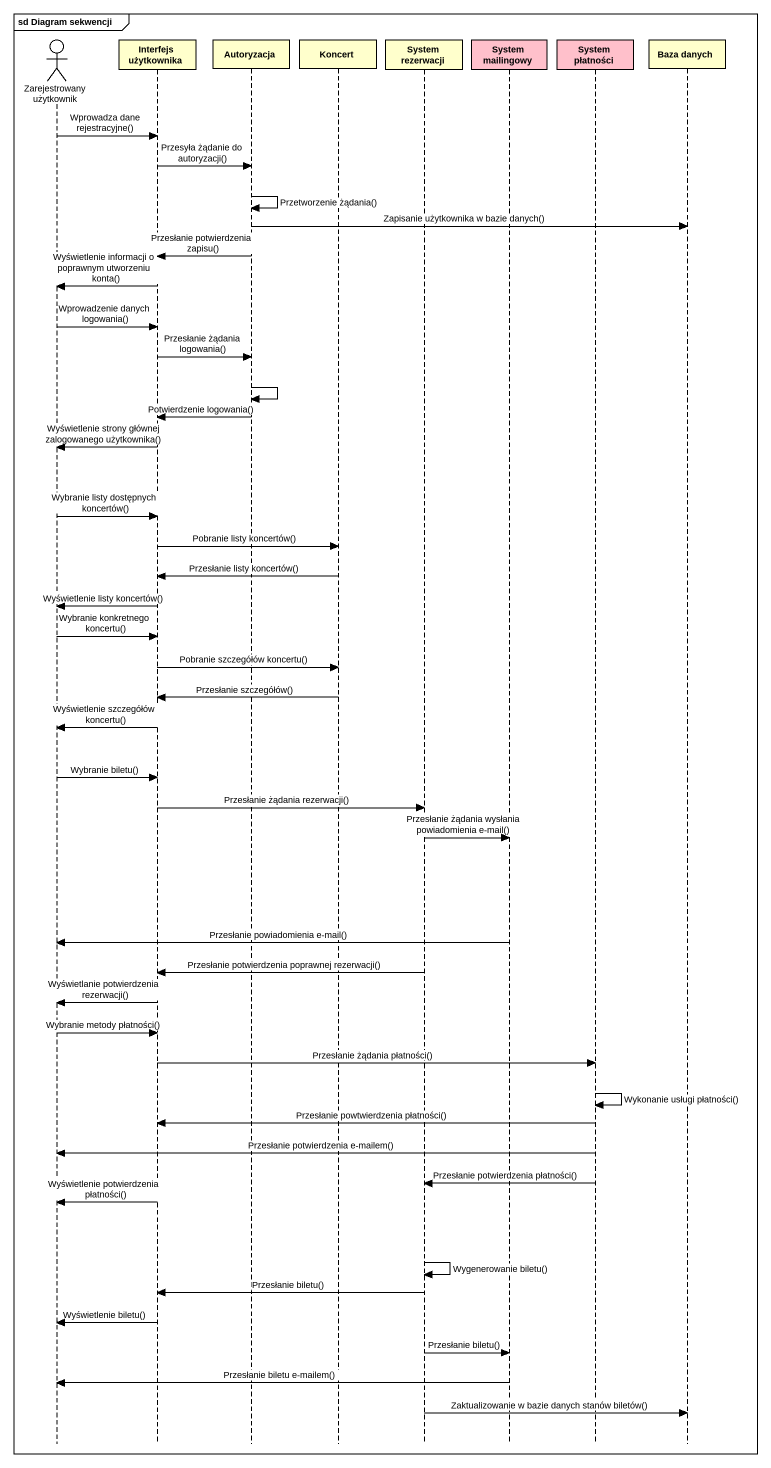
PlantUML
@startuml
mainframe sd Diagram sekwencji
hide footbox
actor "Zarejestrowany użytkownik" as Zarejestrowany_użytkownik
participant "Interfejs użytkownika" as Interfejs_użytkownika
participant Autoryzacja
participant Koncert
participant "System rezerwacji" as System_rezerwacji
participant "System mailingowy" as System_mailingowy #FFC0CB
participant "System płatności" as System_płatności #FFC0CB
participant "Baza danych" as Baza_danych

Zarejestrowany_użytkownik -> Interfejs_użytkownika : Wprowadza dane rejestracyjne()
Interfejs_użytkownika -> Autoryzacja : Przesyła żądanie do autoryzacji()
Autoryzacja -> Autoryzacja : Przetworzenie żądania()
Autoryzacja -> Baza_danych : Zapisanie użytkownika w bazie danych()
Autoryzacja -> Interfejs_użytkownika : Przesłanie potwierdzenia zapisu()
Interfejs_użytkownika -> Zarejestrowany_użytkownik : Wyświetlenie informacji o poprawnym utworzeniu konta()
Zarejestrowany_użytkownik -> Interfejs_użytkownika : Wprowadzenie danych logowania()
Interfejs_użytkownika -> Autoryzacja : Przesłanie żądania logowania()
Autoryzacja -> Autoryzacja
Autoryzacja -> Interfejs_użytkownika : Potwierdzenie logowania()
Interfejs_użytkownika -> Zarejestrowany_użytkownik : Wyświetlenie strony głównej zalogowanego użytkownika()
Zarejestrowany_użytkownik -> Interfejs_użytkownika : Wybranie listy dostępnych koncertów()
Interfejs_użytkownika -> Koncert : Pobranie listy koncertów()
Koncert -> Interfejs_użytkownika : Przesłanie listy koncertów()
Interfejs_użytkownika -> Zarejestrowany_użytkownik : Wyświetlenie listy koncertów()
Zarejestrowany_użytkownik -> Interfejs_użytkownika : Wybranie konkretnego koncertu()
Interfejs_użytkownika -> Koncert : Pobranie szczegółów koncertu()
Koncert -> Interfejs_użytkownika : Przesłanie szczegółów()
Interfejs_użytkownika -> Zarejestrowany_użytkownik : Wyświetlenie szczegółów koncertu()
Zarejestrowany_użytkownik -> Interfejs_użytkownika : Wybranie biletu()
Interfejs_użytkownika -> System_rezerwacji : Przesłanie żądania rezerwacji()
System_rezerwacji -> System_mailingowy : Przesłanie żądania wysłania powiadomienia e-mail()
System_mailingowy -> Zarejestrowany_użytkownik : Przesłanie powiadomienia e-mail()
System_rezerwacji -> Interfejs_użytkownika : Przesłanie potwierdzenia poprawnej rezerwacji()
Interfejs_użytkownika -> Zarejestrowany_użytkownik : Wyświetlanie potwierdzenia rezerwacji()
Zarejestrowany_użytkownik -> Interfejs_użytkownika : Wybranie metody płatności()
Interfejs_użytkownika -> System_płatności : Przesłanie żądania płatności()
System_płatności -> System_płatności : Wykonanie usługi płatności()
System_płatności -> Interfejs_użytkownika : Przesłanie powtwierdzenia płatności()
System_płatności -> Zarejestrowany_użytkownik : Przesłanie potwierdzenia e-mailem()
System_płatności -> System_rezerwacji : Przesłanie potwierdzenia płatności()
Interfejs_użytkownika -> Zarejestrowany_użytkownik : Wyświetlenie potwierdzenia płatności()
System_rezerwacji -> System_rezerwacji : Wygenerowanie biletu()
System_rezerwacji -> Interfejs_użytkownika : Przesłanie biletu()
Interfejs_użytkownika -> Zarejestrowany_użytkownik : Wyświetlenie biletu()
System_rezerwacji -> System_mailingowy : Przesłanie biletu()
System_mailingowy -> Zarejestrowany_użytkownik : Przesłanie biletu e-mailem()
System_rezerwacji -> Baza_danych : Zaktualizowanie w bazie danych stanów biletów()
@enduml
